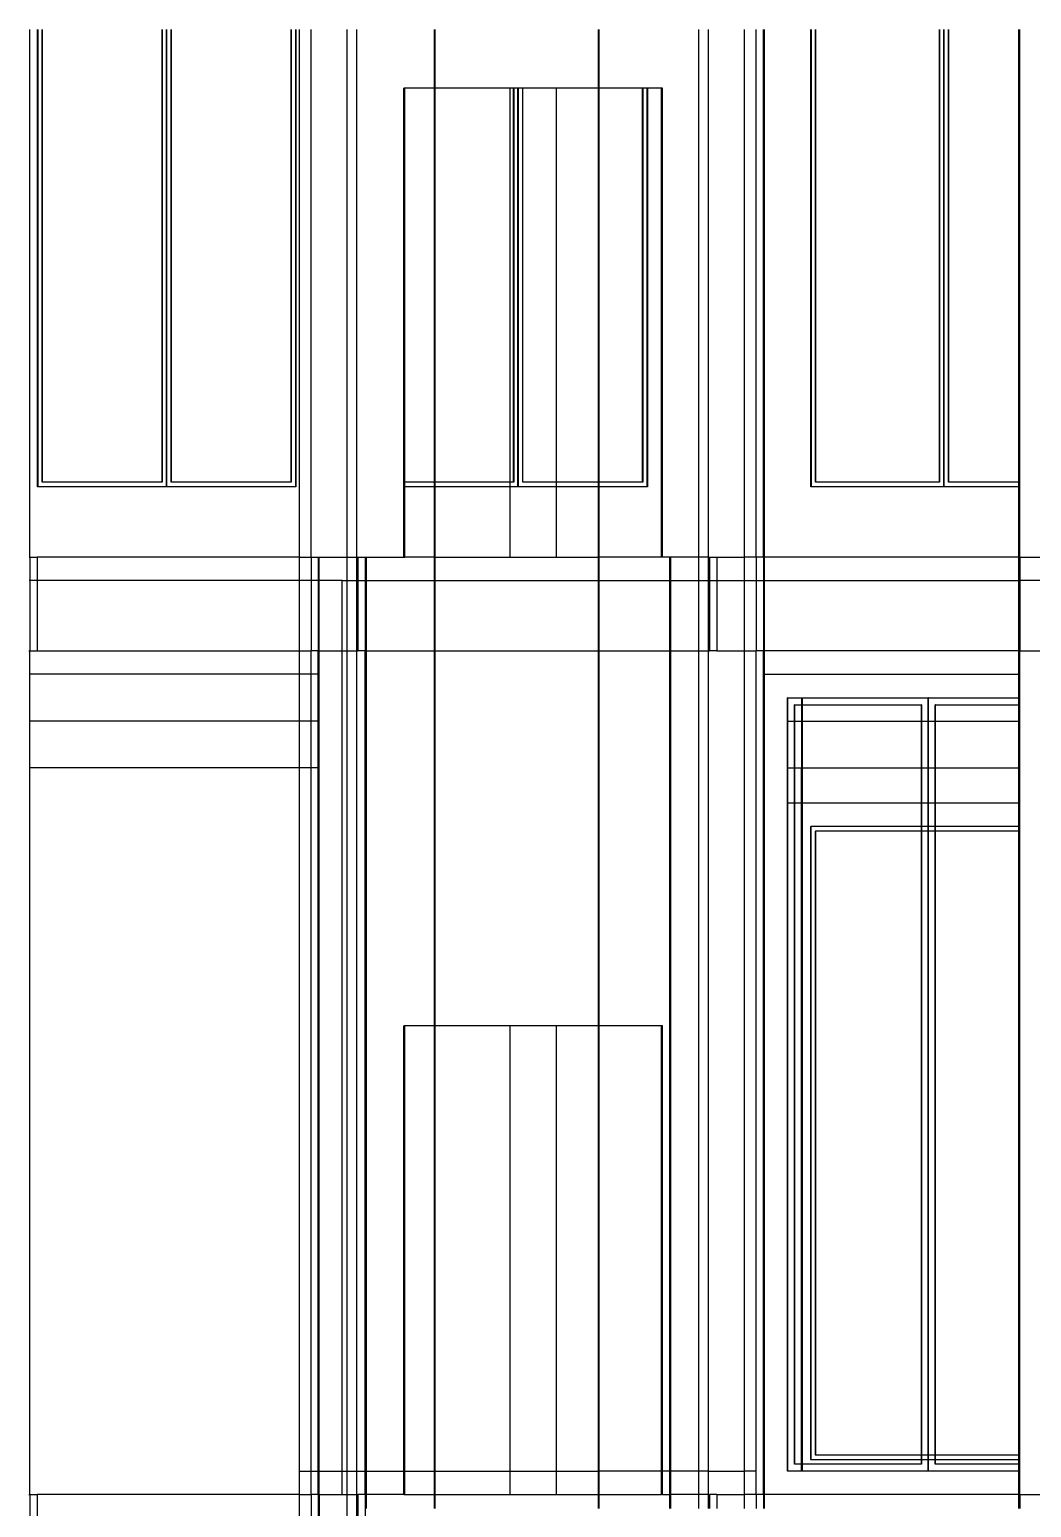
# Model space of a CAD drawing. Extents: x -20.4 to 13.4, y -9.4 to 9.8.
# Drawn here: x -9.78 to -5.5, y 3.52 to 9.83 of the extents above; entities that cross this region are included whole.
import ezdxf

# ---------------------------------------------------------------- set-up
doc = ezdxf.new("R2010")
doc.units = 0
doc.layers.get('0').update_dxf_attribs({"linetype": 'CONTINUOUS'})

msp = doc.modelspace()

# ---------------------------------------------------------------- linework, layer by layer
for p, q in [((-9.7758, 7.575), (-9.7758, 9.8256)), ((-9.7426, 7.875), (-9.7426, 9.8256)), ((-9.7406, 7.875), (-9.7406, 9.8256)), ((-9.7226, 7.895), (-9.7226, 9.8256)), ((-9.7218, 7.895), (-9.7218, 9.8256)), ((-9.7214, 7.895), (-9.7214, 9.8256)), ((-9.2128, 9.8256), (-9.2128, 7.895)), ((-9.2119, 9.8256), (-9.2119, 7.895)), ((-9.2115, 9.8256), (-9.2115, 9.4204)), ((-9.2107, 9.8256), (-9.2107, 9.4218)), ((-9.1928, 7.875), (-9.1928, 9.8256)), ((-9.1907, 7.875), (-9.1907, 9.8256)), ((-9.1728, 7.895), (-9.1728, 9.8256)), ((-9.1719, 7.895), (-9.1719, 9.8256)), ((-9.1715, 7.895), (-9.1715, 9.8256)), ((-8.6629, 9.8256), (-8.6629, 7.895)), ((-8.662, 9.8256), (-8.662, 7.895)), ((-8.6616, 9.8256), (-8.6616, 7.895)), ((-8.6608, 9.8256), (-8.6608, 7.895)), ((-8.6429, 9.8256), (-8.6429, 7.875)), ((-8.6408, 9.8256), (-8.6408, 7.875)), ((-8.6259, 7.575), (-8.6259, 9.8256)), ((-8.5761, 7.575), (-8.5761, 9.8256)), ((-8.4218, 7.575), (-8.4218, 9.8256)), ((-8.3803, 7.575), (-8.3803, 9.8256)), ((-8.049, 9.575), (-8.049, 9.8256)), ((-8.0469, 9.575), (-8.0469, 9.8256)), ((-7.3491, 9.575), (-7.3491, 9.8256)), ((-7.347, 9.575), (-7.347, 9.8256)), ((-6.9221, 7.575), (-6.9221, 9.8256)), ((-6.8806, 7.575), (-6.8806, 9.8256)), ((-6.7263, 7.575), (-6.7263, 9.8256)), ((-6.6765, 7.575), (-6.6765, 9.8256)), ((-6.6454, 7.575), (-6.6454, 9.8256)), ((-6.6412, 7.575), (-6.6412, 9.8256)), ((-6.4434, 7.875), (-6.4434, 9.8256)), ((-6.4413, 7.875), (-6.4413, 9.8256)), ((-6.4234, 7.895), (-6.4234, 9.8256)), ((-6.4225, 7.895), (-6.4225, 9.8256)), ((-6.4221, 7.895), (-6.4221, 9.8256)), ((-5.8968, 9.8256), (-5.8968, 7.895)), ((-5.896, 9.8256), (-5.896, 7.895)), ((-5.8956, 9.8256), (-5.8956, 7.895)), ((-5.8947, 9.8256), (-5.8947, 7.895)), ((-5.8768, 7.875), (-5.8768, 9.8256)), ((-5.8747, 7.875), (-5.8747, 9.8256)), ((-5.8568, 7.895), (-5.8568, 9.8256)), ((-5.856, 7.895), (-5.856, 9.8256)), ((-5.8556, 7.895), (-5.8556, 9.8256)), ((-5.5556, 7.895), (-5.5556, 9.8256)), ((-5.5536, 7.895), (-5.5536, 9.8256)), ((-5.5515, 7.895), (-5.5515, 9.8256)), ((-8.1803, 7.575), (-8.1803, 9.575)), ((-8.1793, 9.575), (-8.1803, 9.575)), ((-8.1793, 9.575), (-8.1793, 7.575)), ((-8.1783, 9.575), (-8.1793, 9.575)), ((-8.1783, 9.575), (-8.1783, 7.575)), ((-8.1762, 9.575), (-8.1783, 9.575)), ((-8.049, 9.575), (-8.1762, 9.575)), ((-8.1762, 7.895), (-8.1762, 9.575)), ((-8.0469, 9.575), (-8.049, 9.575)), ((-8.049, 7.895), (-8.049, 9.575)), ((-7.7284, 9.575), (-8.0469, 9.575)), ((-8.0469, 7.895), (-8.0469, 9.575)), ((-7.7273, 9.575), (-7.7284, 9.575)), ((-7.7284, 9.575), (-7.7284, 7.895)), ((-7.7273, 9.575), (-7.7273, 7.895)), ((-7.7131, 9.575), (-7.7273, 9.575)), ((-7.7131, 9.575), (-7.7131, 7.895)), ((-7.7122, 9.575), (-7.7131, 9.575)), ((-7.7122, 9.575), (-7.7122, 7.895)), ((-7.7118, 9.575), (-7.7122, 9.575)), ((-7.7118, 9.575), (-7.7118, 7.895)), ((-7.711, 9.575), (-7.7118, 9.575)), ((-7.711, 9.575), (-7.711, 7.895)), ((-7.6931, 9.575), (-7.711, 9.575)), ((-7.6931, 7.875), (-7.6931, 9.575)), ((-7.691, 9.575), (-7.6931, 9.575)), ((-7.691, 7.875), (-7.691, 9.575)), ((-7.6731, 9.575), (-7.691, 9.575)), ((-7.6731, 7.895), (-7.6731, 9.575)), ((-7.6723, 9.575), (-7.6731, 9.575)), ((-7.6723, 7.895), (-7.6723, 9.575)), ((-7.6718, 9.575), (-7.6723, 9.575)), ((-7.6718, 7.895), (-7.6718, 9.575)), ((-7.5294, 9.575), (-7.6718, 9.575)), ((-7.5284, 9.575), (-7.5294, 9.575)), ((-7.5294, 7.895), (-7.5294, 9.575)), ((-7.5284, 7.895), (-7.5284, 9.575)), ((-7.3491, 9.575), (-7.5284, 9.575)), ((-7.347, 9.575), (-7.3491, 9.575)), ((-7.3491, 7.895), (-7.3491, 9.575)), ((-7.347, 7.895), (-7.347, 9.575)), ((-7.1632, 9.575), (-7.347, 9.575)), ((-7.1632, 9.575), (-7.1632, 7.895)), ((-7.1624, 9.575), (-7.1632, 9.575)), ((-7.1624, 9.575), (-7.1624, 7.895)), ((-7.162, 9.575), (-7.1624, 9.575)), ((-7.162, 9.575), (-7.1611, 9.575)), ((-7.162, 9.575), (-7.162, 7.895)), ((-7.1611, 9.575), (-7.1611, 7.895)), ((-7.1432, 9.575), (-7.1611, 9.575)), ((-7.1432, 9.575), (-7.1432, 7.875)), ((-7.1411, 9.575), (-7.1432, 9.575)), ((-7.1411, 9.575), (-7.1411, 7.875)), ((-7.0806, 9.575), (-7.1411, 9.575)), ((-7.0806, 7.575), (-7.0806, 9.575)), ((-7.0785, 9.575), (-7.0806, 9.575)), ((-7.0785, 7.575), (-7.0785, 9.575)), ((-7.0775, 9.575), (-7.0785, 9.575)), ((-7.0775, 7.575), (-7.0775, 9.575)), ((-7.0764, 9.575), (-7.0775, 9.575)), ((-7.0764, 7.575), (-7.0764, 9.575)), ((-9.2115, 9.4204), (-9.2107, 9.4218)), ((-9.2115, 9.4197), (-9.2107, 9.4211)), ((-9.2115, 9.4204), (-9.2115, 9.4197)), ((-9.2115, 9.4197), (-9.2115, 9.3985)), ((-9.2107, 9.3999), (-9.2115, 9.3985)), ((-9.2107, 9.3992), (-9.2115, 9.3977)), ((-9.2115, 9.3985), (-9.2115, 9.3977)), ((-9.2107, 9.3977), (-9.2115, 9.3963)), ((-9.2115, 9.3977), (-9.2115, 9.3963)), ((-9.2115, 9.3956), (-9.2107, 9.397)), ((-9.2115, 9.3963), (-9.2115, 9.3956)), ((-9.2115, 9.3956), (-9.2115, 9.3744)), ((-9.2107, 9.4218), (-9.2107, 9.4211)), ((-9.2107, 9.4211), (-9.2107, 9.3999)), ((-9.2107, 9.3999), (-9.2107, 9.3992)), ((-9.2107, 9.3992), (-9.2107, 9.3977)), ((-9.2107, 9.3977), (-9.2107, 9.397)), ((-9.2107, 9.397), (-9.2107, 9.3758)), ((-9.2107, 9.3758), (-9.2115, 9.3744)), ((-9.2115, 9.3736), (-9.2107, 9.3751)), ((-9.2115, 9.3744), (-9.2115, 9.3736)), ((-9.2115, 9.3736), (-9.2115, 9.3397)), ((-9.2115, 9.3397), (-9.2107, 9.3411)), ((-9.2115, 9.3397), (-9.2115, 9.3185)), ((-9.2107, 9.3758), (-9.2107, 9.3751)), ((-9.2107, 9.3751), (-9.2107, 9.3411)), ((-9.2107, 9.3411), (-9.2107, 9.3199)), ((-9.2107, 9.3199), (-9.2115, 9.3185)), ((-9.2115, 9.3185), (-9.2115, 9.3156)), ((-9.2115, 9.3156), (-9.2107, 9.317)), ((-9.2115, 9.3156), (-9.2115, 9.2997)), ((-9.2115, 9.2997), (-9.2107, 9.3011)), ((-9.2115, 9.2997), (-9.2115, 9.2944)), ((-9.2107, 9.2958), (-9.2115, 9.2944)), ((-9.2115, 9.2944), (-9.2115, 9.2785)), ((-9.2107, 9.2799), (-9.2115, 9.2785)), ((-9.2115, 9.2785), (-9.2115, 9.2756)), ((-9.2115, 9.2756), (-9.2107, 9.277)), ((-9.2115, 9.2756), (-9.2115, 9.2544)), ((-9.2107, 9.3199), (-9.2107, 9.317)), ((-9.2107, 9.317), (-9.2107, 9.3011)), ((-9.2107, 9.3011), (-9.2107, 9.2958)), ((-9.2107, 9.2958), (-9.2107, 9.2799)), ((-9.2107, 9.2799), (-9.2107, 9.277)), ((-9.2107, 9.277), (-9.2107, 9.2558)), ((-9.2107, 9.2558), (-9.2115, 9.2544)), ((-9.2115, 9.2544), (-9.2115, 9.2204)), ((-9.2115, 9.2204), (-9.2107, 9.2218)), ((-9.2115, 9.2197), (-9.2107, 9.2211)), ((-9.2115, 9.2204), (-9.2115, 9.2197)), ((-9.2115, 9.2197), (-9.2115, 9.1985)), ((-9.2107, 9.2558), (-9.2107, 9.2218)), ((-9.2107, 9.2218), (-9.2107, 9.2211)), ((-9.2107, 9.2211), (-9.2107, 9.1999)), ((-9.2107, 9.1999), (-9.2115, 9.1985)), ((-9.2107, 9.1992), (-9.2115, 9.1977)), ((-9.2115, 9.1985), (-9.2115, 9.1977)), ((-9.2107, 9.1977), (-9.2115, 9.1963)), ((-9.2115, 9.1977), (-9.2115, 9.1963)), ((-9.2115, 9.1956), (-9.2107, 9.197)), ((-9.2115, 9.1963), (-9.2115, 9.1956)), ((-9.2115, 9.1956), (-9.2115, 9.1744)), ((-9.2107, 9.1758), (-9.2115, 9.1744)), ((-9.2115, 9.1736), (-9.2107, 9.1751)), ((-9.2115, 9.1744), (-9.2115, 9.1736)), ((-9.2115, 9.1736), (-9.2115, 7.895)), ((-9.2107, 9.1999), (-9.2107, 9.1992)), ((-9.2107, 9.1992), (-9.2107, 9.1977)), ((-9.2107, 9.1977), (-9.2107, 9.197)), ((-9.2107, 9.197), (-9.2107, 9.1758)), ((-9.2107, 9.1758), (-9.2107, 9.1751)), ((-9.2107, 9.1751), (-9.2107, 7.895)), ((-9.7218, 7.895), (-9.7226, 7.895)), ((-9.7214, 7.895), (-9.7218, 7.895)), ((-9.2128, 7.895), (-9.7214, 7.895)), ((-9.2119, 7.895), (-9.2128, 7.895)), ((-9.2115, 7.895), (-9.2119, 7.895)), ((-9.2107, 7.895), (-9.2115, 7.895)), ((-9.1719, 7.895), (-9.1728, 7.895)), ((-9.1715, 7.895), (-9.1719, 7.895)), ((-8.6629, 7.895), (-9.1715, 7.895)), ((-8.662, 7.895), (-8.6629, 7.895)), ((-8.6616, 7.895), (-8.662, 7.895)), ((-8.6608, 7.895), (-8.6616, 7.895)), ((-8.049, 7.895), (-8.1762, 7.895)), ((-8.1762, 7.875), (-8.1762, 7.895)), ((-8.049, 7.875), (-8.049, 7.895)), ((-8.0469, 7.895), (-8.049, 7.895)), ((-8.0469, 7.875), (-8.0469, 7.895)), ((-7.7284, 7.895), (-8.0469, 7.895)), ((-7.7284, 7.895), (-7.7284, 7.875)), ((-7.7273, 7.895), (-7.7284, 7.895)), ((-7.7273, 7.895), (-7.7273, 7.875)), ((-7.7131, 7.895), (-7.7273, 7.895)), ((-7.7122, 7.895), (-7.7131, 7.895)), ((-7.7118, 7.895), (-7.7122, 7.895)), ((-7.711, 7.895), (-7.7118, 7.895)), ((-7.6723, 7.895), (-7.6731, 7.895)), ((-7.6718, 7.895), (-7.6723, 7.895)), ((-7.5294, 7.895), (-7.6718, 7.895)), ((-7.5294, 7.875), (-7.5294, 7.895)), ((-7.5284, 7.895), (-7.5294, 7.895)), ((-7.5284, 7.875), (-7.5284, 7.895)), ((-7.3491, 7.895), (-7.5284, 7.895)), ((-7.3491, 7.875), (-7.3491, 7.895)), ((-7.347, 7.895), (-7.3491, 7.895)), ((-7.347, 7.875), (-7.347, 7.895)), ((-7.1632, 7.895), (-7.347, 7.895)), ((-7.1624, 7.895), (-7.1632, 7.895)), ((-7.162, 7.895), (-7.1624, 7.895)), ((-7.1611, 7.895), (-7.162, 7.895)), ((-6.4225, 7.895), (-6.4234, 7.895)), ((-6.4221, 7.895), (-6.4225, 7.895)), ((-5.8968, 7.895), (-6.4221, 7.895)), ((-5.896, 7.895), (-5.8968, 7.895)), ((-5.8956, 7.895), (-5.896, 7.895)), ((-5.8947, 7.895), (-5.8956, 7.895)), ((-5.856, 7.895), (-5.8568, 7.895)), ((-5.8556, 7.895), (-5.856, 7.895)), ((-5.5556, 7.895), (-5.8556, 7.895)), ((-5.5536, 7.895), (-5.5556, 7.895)), ((-5.5556, 7.875), (-5.5556, 7.895)), ((-5.5515, 7.895), (-5.5536, 7.895)), ((-5.5536, 7.875), (-5.5536, 7.895)), ((-5.5515, 7.875), (-5.5515, 7.895)), ((-9.7406, 7.875), (-9.7426, 7.875)), ((-9.1928, 7.875), (-9.7406, 7.875)), ((-9.1907, 7.875), (-9.1928, 7.875)), ((-8.6429, 7.875), (-9.1907, 7.875)), ((-8.6408, 7.875), (-8.6429, 7.875)), ((-8.1762, 7.575), (-8.1762, 7.875)), ((-8.049, 7.875), (-8.1762, 7.875)), ((-8.049, 7.575), (-8.049, 7.875)), ((-8.0469, 7.875), (-8.049, 7.875)), ((-8.0469, 7.575), (-8.0469, 7.875)), ((-7.7284, 7.875), (-8.0469, 7.875)), ((-7.7284, 7.875), (-7.7284, 7.575)), ((-7.7273, 7.875), (-7.7284, 7.875)), ((-7.7273, 7.875), (-7.7273, 7.575)), ((-7.6931, 7.875), (-7.7273, 7.875)), ((-7.691, 7.875), (-7.6931, 7.875)), ((-7.5294, 7.875), (-7.691, 7.875)), ((-7.5294, 7.575), (-7.5294, 7.875)), ((-7.5284, 7.875), (-7.5294, 7.875)), ((-7.5284, 7.575), (-7.5284, 7.875)), ((-7.3491, 7.875), (-7.5284, 7.875)), ((-7.3491, 7.575), (-7.3491, 7.875)), ((-7.347, 7.875), (-7.3491, 7.875)), ((-7.347, 7.575), (-7.347, 7.875)), ((-7.1432, 7.875), (-7.347, 7.875)), ((-7.1411, 7.875), (-7.1432, 7.875)), ((-6.4413, 7.875), (-6.4434, 7.875)), ((-5.8768, 7.875), (-6.4413, 7.875)), ((-5.8747, 7.875), (-5.8768, 7.875)), ((-5.5556, 7.875), (-5.8747, 7.875)), ((-5.5536, 7.875), (-5.5556, 7.875)), ((-5.5556, 7.575), (-5.5556, 7.875)), ((-5.5536, 7.575), (-5.5536, 7.875)), ((-5.5515, 7.875), (-5.5536, 7.875)), ((-5.5515, 7.575), (-5.5515, 7.875)), ((-9.7779, 7.575), (-9.7758, 7.575)), ((-9.7758, 7.575), (-9.7447, 7.575)), ((-9.7758, 7.575), (-9.7758, 7.475)), ((-9.7447, 7.575), (-9.7447, 7.475)), ((-8.6259, 7.575), (-9.7447, 7.575)), ((-8.6259, 7.575), (-8.5761, 7.575)), ((-8.6259, 7.475), (-8.6259, 7.575)), ((-8.5761, 7.575), (-8.5761, 7.475)), ((-8.5761, 7.575), (-8.545, 7.575)), ((-8.545, 7.575), (-8.545, 7.475)), ((-8.545, 7.575), (-8.5408, 7.575)), ((-8.5408, 7.475), (-8.5408, 7.575)), ((-8.5408, 7.575), (-8.4218, 7.575)), ((-8.4218, 7.575), (-8.3803, 7.575)), ((-8.4218, 7.475), (-8.4218, 7.575)), ((-8.3803, 7.575), (-8.3761, 7.575)), ((-8.3803, 7.475), (-8.3803, 7.575)), ((-8.3761, 7.575), (-8.3761, 7.475)), ((-8.3761, 7.575), (-8.345, 7.575)), ((-8.345, 7.575), (-8.3409, 7.575)), ((-8.345, 7.575), (-8.345, 7.475)), ((-8.3409, 7.575), (-8.1803, 7.575)), ((-8.3409, 7.575), (-8.3409, 7.475)), ((-8.1803, 7.575), (-8.1793, 7.575)), ((-8.1783, 7.575), (-8.1793, 7.575)), ((-8.1783, 7.575), (-8.1762, 7.575)), ((-8.049, 7.575), (-8.1762, 7.575)), ((-8.0469, 7.575), (-8.049, 7.575)), ((-8.049, 7.475), (-8.049, 7.575)), ((-8.0469, 7.575), (-7.7284, 7.575)), ((-8.0469, 7.475), (-8.0469, 7.575)), ((-7.7273, 7.575), (-7.7284, 7.575)), ((-7.7273, 7.575), (-7.5294, 7.575)), ((-7.5284, 7.575), (-7.5294, 7.575)), ((-7.5284, 7.575), (-7.3491, 7.575)), ((-7.3491, 7.575), (-7.347, 7.575)), ((-7.3491, 7.475), (-7.3491, 7.575)), ((-7.0806, 7.575), (-7.347, 7.575)), ((-7.347, 7.475), (-7.347, 7.575)), ((-7.0785, 7.575), (-7.0806, 7.575)), ((-7.0775, 7.575), (-7.0785, 7.575)), ((-7.0764, 7.575), (-7.0775, 7.575)), ((-7.0453, 7.575), (-7.0764, 7.575)), ((-7.0411, 7.575), (-7.0453, 7.575)), ((-7.0453, 7.475), (-7.0453, 7.575)), ((-6.9221, 7.575), (-7.0411, 7.575)), ((-7.0411, 7.475), (-7.0411, 7.575)), ((-6.8806, 7.575), (-6.9221, 7.575)), ((-6.9221, 7.475), (-6.9221, 7.575)), ((-6.8806, 7.475), (-6.8806, 7.575)), ((-6.8806, 7.575), (-6.8765, 7.575)), ((-6.8765, 7.575), (-6.8765, 7.475)), ((-6.8765, 7.575), (-6.8453, 7.575)), ((-6.8453, 7.575), (-6.8453, 7.475)), ((-6.8453, 7.575), (-6.7263, 7.575)), ((-6.6765, 7.575), (-6.7263, 7.575)), ((-6.7263, 7.475), (-6.7263, 7.575)), ((-6.6454, 7.575), (-6.6765, 7.575)), ((-6.6765, 7.575), (-6.6765, 7.475)), ((-6.6454, 7.575), (-6.6454, 7.475)), ((-6.6412, 7.575), (-6.6454, 7.575)), ((-5.5556, 7.575), (-6.6412, 7.575)), ((-6.6412, 7.475), (-6.6412, 7.575)), ((-5.5536, 7.575), (-5.5556, 7.575)), ((-5.5556, 7.475), (-5.5556, 7.575)), ((-5.5515, 7.575), (-5.5536, 7.575)), ((-5.5536, 7.475), (-5.5536, 7.575)), ((-5.5515, 7.575), (-5.5515, 7.475)), ((-5.5515, 7.575), (-5.4536, 7.575)), ((-9.7758, 7.475), (-9.7779, 7.475)), ((-9.7758, 7.475), (-9.7758, 7.175)), ((-9.7447, 7.475), (-9.7758, 7.475)), ((-9.7447, 7.475), (-9.7447, 7.175)), ((-8.6259, 7.475), (-9.7447, 7.475)), ((-8.5761, 7.475), (-8.6259, 7.475)), ((-8.6259, 7.175), (-8.6259, 7.475)), ((-8.5761, 7.475), (-8.5761, 7.175)), ((-8.545, 7.475), (-8.5761, 7.475)), ((-8.545, 7.475), (-8.545, 7.175)), ((-8.5408, 7.475), (-8.545, 7.475)), ((-8.5408, 7.175), (-8.5408, 7.475)), ((-8.4429, 7.475), (-8.5408, 7.475)), ((-8.4429, 7.175), (-8.4429, 7.475)), ((-8.4429, 7.475), (-8.4218, 7.475)), ((-8.4218, 7.175), (-8.4218, 7.475)), ((-8.4218, 7.475), (-8.3803, 7.475)), ((-8.3803, 7.175), (-8.3803, 7.475)), ((-8.3803, 7.475), (-8.3761, 7.475)), ((-8.3761, 7.475), (-8.3761, 7.175)), ((-8.3761, 7.475), (-8.345, 7.475)), ((-8.345, 7.475), (-8.345, 7.175)), ((-8.345, 7.475), (-8.3409, 7.475)), ((-8.3409, 7.475), (-8.3409, 7.175)), ((-8.3409, 7.475), (-8.049, 7.475)), ((-8.049, 7.175), (-8.049, 7.475)), ((-8.049, 7.475), (-8.0469, 7.475)), ((-8.0469, 7.175), (-8.0469, 7.475)), ((-8.0469, 7.475), (-7.3491, 7.475)), ((-7.3491, 7.175), (-7.3491, 7.475)), ((-7.3491, 7.475), (-7.347, 7.475)), ((-7.347, 7.175), (-7.347, 7.475)), ((-7.347, 7.475), (-7.0453, 7.475)), ((-7.0453, 7.475), (-7.0411, 7.475)), ((-7.0453, 7.175), (-7.0453, 7.475)), ((-7.0411, 7.175), (-7.0411, 7.475)), ((-7.0411, 7.475), (-6.9221, 7.475)), ((-6.9221, 7.175), (-6.9221, 7.475)), ((-6.9221, 7.475), (-6.8806, 7.475)), ((-6.8806, 7.175), (-6.8806, 7.475)), ((-6.8806, 7.475), (-6.8765, 7.475)), ((-6.8765, 7.475), (-6.8765, 7.175)), ((-6.8765, 7.475), (-6.8453, 7.475)), ((-6.8453, 7.475), (-6.8453, 7.175)), ((-6.8453, 7.475), (-6.7263, 7.475)), ((-6.7263, 7.175), (-6.7263, 7.475)), ((-6.7263, 7.475), (-6.6765, 7.475)), ((-6.6765, 7.475), (-6.6765, 7.175)), ((-6.6765, 7.475), (-6.6454, 7.475)), ((-6.6454, 7.475), (-6.6454, 7.175)), ((-6.6454, 7.475), (-6.6412, 7.475)), ((-6.6412, 7.175), (-6.6412, 7.475)), ((-6.6412, 7.475), (-5.5556, 7.475)), ((-5.5556, 7.475), (-5.5536, 7.475)), ((-5.5556, 7.175), (-5.5556, 7.475)), ((-5.5515, 7.475), (-5.5536, 7.475)), ((-5.5536, 7.175), (-5.5536, 7.475)), ((-5.5515, 7.475), (-5.5515, 7.175)), ((-5.4536, 7.475), (-5.5515, 7.475)), ((-9.78, 7.175), (-9.7758, 7.175)), ((-9.7758, 7.175), (-9.7447, 7.175)), ((-9.7758, 7.075), (-9.7758, 7.175)), ((-9.7447, 7.175), (-8.6259, 7.175)), ((-8.6259, 7.175), (-8.5761, 7.175)), ((-8.6259, 7.075), (-8.6259, 7.175)), ((-8.545, 7.175), (-8.5761, 7.175)), ((-8.5761, 7.075), (-8.5761, 7.175)), ((-8.545, 7.175), (-8.5408, 7.175)), ((-8.545, 7.075), (-8.545, 7.175)), ((-8.5408, 7.175), (-8.4429, 7.175)), ((-8.5408, 7.075), (-8.5408, 7.175)), ((-8.4429, 3.675), (-8.4429, 7.175)), ((-8.4429, 7.175), (-8.4218, 7.175)), ((-8.4218, 3.675), (-8.4218, 7.175)), ((-8.4218, 7.175), (-8.3803, 7.175)), ((-8.3803, 3.675), (-8.3803, 7.175)), ((-8.3803, 7.175), (-8.3761, 7.175)), ((-8.345, 7.175), (-8.3761, 7.175)), ((-8.345, 7.175), (-8.3409, 7.175)), ((-8.345, 3.675), (-8.345, 7.175)), ((-8.3409, 7.175), (-8.049, 7.175)), ((-8.3409, 7.175), (-8.3409, 3.675)), ((-8.049, 7.175), (-8.0469, 7.175)), ((-8.049, 5.575), (-8.049, 7.175)), ((-8.0469, 5.575), (-8.0469, 7.175)), ((-8.0469, 7.175), (-7.3491, 7.175)), ((-7.3491, 5.575), (-7.3491, 7.175)), ((-7.3491, 7.175), (-7.347, 7.175)), ((-7.347, 5.575), (-7.347, 7.175)), ((-7.347, 7.175), (-7.0453, 7.175)), ((-7.0453, 7.175), (-7.0411, 7.175)), ((-7.0453, 3.675), (-7.0453, 7.175)), ((-7.0411, 7.175), (-6.9221, 7.175)), ((-7.0411, 3.675), (-7.0411, 7.175)), ((-6.9221, 3.675), (-6.9221, 7.175)), ((-6.9221, 7.175), (-6.8806, 7.175)), ((-6.8806, 3.675), (-6.8806, 7.175)), ((-6.8806, 7.175), (-6.8765, 7.175)), ((-6.8453, 7.175), (-6.8765, 7.175)), ((-6.8453, 7.175), (-6.7263, 7.175)), ((-6.7263, 3.675), (-6.7263, 7.175)), ((-6.7263, 7.175), (-6.6765, 7.175)), ((-6.6454, 7.175), (-6.6765, 7.175)), ((-6.6765, 3.675), (-6.6765, 7.175)), ((-6.6412, 7.175), (-6.6454, 7.175)), ((-6.6454, 3.575), (-6.6454, 7.175)), ((-5.5556, 7.175), (-6.6412, 7.175)), ((-6.6412, 7.075), (-6.6412, 7.175)), ((-5.5536, 7.175), (-5.5556, 7.175)), ((-5.5556, 7.075), (-5.5556, 7.175)), ((-5.5515, 7.175), (-5.5536, 7.175)), ((-5.5536, 7.075), (-5.5536, 7.175)), ((-5.5515, 7.175), (-5.4536, 7.175)), ((-5.5515, 7.075), (-5.5515, 7.175)), ((-8.6259, 7.075), (-9.7758, 7.075)), ((-9.7758, 6.875), (-9.7758, 7.075)), ((-8.5761, 7.075), (-8.6259, 7.075)), ((-8.6259, 6.875), (-8.6259, 7.075)), ((-8.545, 7.075), (-8.5761, 7.075)), ((-8.5761, 6.875), (-8.5761, 7.075)), ((-8.5408, 7.075), (-8.545, 7.075)), ((-8.545, 6.875), (-8.545, 7.075)), ((-8.5408, 6.875), (-8.5408, 7.075)), ((-6.6433, 3.575), (-6.6433, 7.075)), ((-6.6433, 7.075), (-6.6412, 7.075)), ((-6.6412, 3.575), (-6.6412, 7.075)), ((-6.6412, 7.075), (-5.5556, 7.075)), ((-5.5556, 7.075), (-5.5536, 7.075)), ((-5.5556, 6.975), (-5.5556, 7.075)), ((-5.5536, 7.075), (-5.5515, 7.075)), ((-5.5536, 6.975), (-5.5536, 7.075)), ((-5.5515, 6.975), (-5.5515, 7.075)), ((-6.5413, 6.975), (-6.5433, 6.975)), ((-6.5433, 3.675), (-6.5433, 6.975)), ((-6.5413, 6.975), (-6.4835, 6.975)), ((-6.5413, 6.875), (-6.5413, 6.975)), ((-6.5125, 6.945), (-6.5133, 6.945)), ((-6.5133, 6.875), (-6.5133, 6.945)), ((-6.5121, 6.945), (-6.5125, 6.945)), ((-6.5125, 6.875), (-6.5125, 6.945)), ((-6.5113, 6.945), (-6.5121, 6.945)), ((-6.5121, 6.875), (-6.5121, 6.945)), ((-6.5113, 6.945), (-6.4835, 6.945)), ((-6.5113, 6.875), (-6.5113, 6.945)), ((-6.4835, 6.975), (-6.4835, 6.945)), ((-6.4835, 6.975), (-6.4794, 6.975)), ((-6.4835, 6.945), (-6.4835, 6.875)), ((-6.4835, 6.945), (-6.4794, 6.945)), ((-6.4794, 6.975), (-5.9435, 6.975)), ((-6.4794, 6.945), (-6.4794, 6.975)), ((-6.4794, 6.945), (-5.9735, 6.945)), ((-6.4794, 6.875), (-6.4794, 6.945)), ((-5.9726, 6.945), (-5.9735, 6.945)), ((-5.9735, 6.945), (-5.9735, 6.875)), ((-5.9722, 6.945), (-5.9726, 6.945)), ((-5.9726, 6.945), (-5.9726, 6.875)), ((-5.9714, 6.945), (-5.9722, 6.945)), ((-5.9722, 6.945), (-5.9722, 6.875)), ((-5.9714, 6.945), (-5.9714, 6.875)), ((-5.9414, 6.975), (-5.9435, 6.975)), ((-5.9435, 6.875), (-5.9435, 6.975)), ((-5.9414, 6.975), (-5.5556, 6.975)), ((-5.9414, 6.875), (-5.9414, 6.975)), ((-5.9126, 6.945), (-5.9135, 6.945)), ((-5.9135, 6.875), (-5.9135, 6.945)), ((-5.9122, 6.945), (-5.9126, 6.945)), ((-5.9126, 6.875), (-5.9126, 6.945)), ((-5.9114, 6.945), (-5.9122, 6.945)), ((-5.9122, 6.875), (-5.9122, 6.945)), ((-5.9114, 6.945), (-5.5556, 6.945)), ((-5.9114, 6.875), (-5.9114, 6.945)), ((-5.5556, 6.975), (-5.5536, 6.975)), ((-5.5556, 6.945), (-5.5556, 6.975)), ((-5.5556, 6.945), (-5.5536, 6.945)), ((-5.5556, 6.875), (-5.5556, 6.945)), ((-5.5536, 6.975), (-5.5515, 6.975)), ((-5.5536, 6.945), (-5.5536, 6.975)), ((-5.5536, 6.945), (-5.5515, 6.945)), ((-5.5536, 6.875), (-5.5536, 6.945)), ((-5.5515, 6.945), (-5.5515, 6.975)), ((-5.5515, 6.875), (-5.5515, 6.945)), ((-8.6259, 6.875), (-9.7758, 6.875)), ((-9.7758, 6.675), (-9.7758, 6.875)), ((-8.5761, 6.875), (-8.6259, 6.875)), ((-8.6259, 6.675), (-8.6259, 6.875)), ((-8.545, 6.875), (-8.5761, 6.875)), ((-8.5761, 6.675), (-8.5761, 6.875)), ((-8.5408, 6.875), (-8.545, 6.875)), ((-8.545, 6.675), (-8.545, 6.875)), ((-8.5408, 6.675), (-8.5408, 6.875)), ((-6.5413, 6.875), (-6.5133, 6.875)), ((-6.5413, 6.675), (-6.5413, 6.875)), ((-6.5133, 6.875), (-6.5125, 6.875)), ((-6.5133, 6.675), (-6.5133, 6.875)), ((-6.5125, 6.875), (-6.5121, 6.875)), ((-6.5125, 6.675), (-6.5125, 6.875)), ((-6.5121, 6.875), (-6.5113, 6.875)), ((-6.5121, 6.675), (-6.5121, 6.875)), ((-6.5113, 6.875), (-6.4835, 6.875)), ((-6.5113, 6.675), (-6.5113, 6.875)), ((-6.4835, 6.875), (-6.4835, 6.675)), ((-6.4835, 6.875), (-6.4794, 6.875)), ((-6.4794, 6.675), (-6.4794, 6.875)), ((-6.4794, 6.875), (-5.9735, 6.875)), ((-5.9735, 6.875), (-5.9726, 6.875)), ((-5.9735, 6.875), (-5.9735, 6.675)), ((-5.9726, 6.875), (-5.9722, 6.875)), ((-5.9726, 6.875), (-5.9726, 6.675)), ((-5.9722, 6.875), (-5.9722, 6.675)), ((-5.9722, 6.875), (-5.9714, 6.875)), ((-5.9714, 6.875), (-5.9714, 6.675)), ((-5.9714, 6.875), (-5.9435, 6.875)), ((-5.9435, 6.675), (-5.9435, 6.875)), ((-5.9435, 6.875), (-5.9414, 6.875)), ((-5.9414, 6.675), (-5.9414, 6.875)), ((-5.9414, 6.875), (-5.9135, 6.875)), ((-5.9135, 6.675), (-5.9135, 6.875)), ((-5.9135, 6.875), (-5.9126, 6.875)), ((-5.9126, 6.675), (-5.9126, 6.875)), ((-5.9126, 6.875), (-5.9122, 6.875)), ((-5.9122, 6.675), (-5.9122, 6.875)), ((-5.9122, 6.875), (-5.9114, 6.875)), ((-5.9114, 6.675), (-5.9114, 6.875)), ((-5.9114, 6.875), (-5.5556, 6.875)), ((-5.5556, 6.875), (-5.5536, 6.875)), ((-5.5556, 6.675), (-5.5556, 6.875)), ((-5.5536, 6.675), (-5.5536, 6.875)), ((-5.5536, 6.875), (-5.5515, 6.875)), ((-5.5515, 6.675), (-5.5515, 6.875)), ((-8.6259, 6.675), (-9.7758, 6.675)), ((-9.7758, 3.575), (-9.7758, 6.675)), ((-8.5761, 6.675), (-8.6259, 6.675)), ((-8.6259, 3.675), (-8.6259, 6.675)), ((-8.545, 6.675), (-8.5761, 6.675)), ((-8.5761, 3.675), (-8.5761, 6.675)), ((-8.5408, 6.675), (-8.545, 6.675)), ((-8.545, 3.675), (-8.545, 6.675)), ((-8.5408, 3.675), (-8.5408, 6.675)), ((-6.5413, 6.525), (-6.5413, 6.675)), ((-6.5413, 6.675), (-6.5133, 6.675)), ((-6.5133, 6.525), (-6.5133, 6.675)), ((-6.5133, 6.675), (-6.5125, 6.675)), ((-6.5125, 6.525), (-6.5125, 6.675)), ((-6.5125, 6.675), (-6.5121, 6.675)), ((-6.5121, 6.675), (-6.5113, 6.675)), ((-6.5121, 6.525), (-6.5121, 6.675)), ((-6.5113, 6.675), (-6.4835, 6.675)), ((-6.5113, 6.525), (-6.5113, 6.675)), ((-6.4835, 6.675), (-6.4794, 6.675)), ((-6.4835, 6.525), (-6.4835, 6.675)), ((-6.4794, 6.525), (-6.4794, 6.675)), ((-6.4794, 6.675), (-5.9735, 6.675)), ((-5.9735, 6.675), (-5.9726, 6.675)), ((-5.9735, 6.675), (-5.9735, 6.525)), ((-5.9726, 6.675), (-5.9722, 6.675)), ((-5.9726, 6.675), (-5.9726, 6.525)), ((-5.9722, 6.675), (-5.9714, 6.675)), ((-5.9722, 6.675), (-5.9722, 6.525)), ((-5.9714, 6.675), (-5.9435, 6.675)), ((-5.9714, 6.675), (-5.9714, 6.525)), ((-5.9435, 6.675), (-5.9414, 6.675)), ((-5.9435, 6.525), (-5.9435, 6.675)), ((-5.9414, 6.675), (-5.9135, 6.675)), ((-5.9414, 6.525), (-5.9414, 6.675)), ((-5.9135, 6.675), (-5.9126, 6.675)), ((-5.9135, 6.525), (-5.9135, 6.675)), ((-5.9126, 6.675), (-5.9122, 6.675)), ((-5.9126, 6.525), (-5.9126, 6.675)), ((-5.9122, 6.675), (-5.9114, 6.675)), ((-5.9122, 6.525), (-5.9122, 6.675)), ((-5.9114, 6.675), (-5.5556, 6.675)), ((-5.9114, 6.525), (-5.9114, 6.675)), ((-5.5556, 6.675), (-5.5536, 6.675)), ((-5.5556, 6.525), (-5.5556, 6.675)), ((-5.5536, 6.675), (-5.5515, 6.675)), ((-5.5536, 6.525), (-5.5536, 6.675)), ((-5.5515, 6.525), (-5.5515, 6.675)), ((-6.5413, 3.675), (-6.5413, 6.525)), ((-6.5133, 6.525), (-6.5413, 6.525)), ((-6.5133, 3.705), (-6.5133, 6.525)), ((-6.5125, 6.525), (-6.5133, 6.525)), ((-6.5125, 3.705), (-6.5125, 6.525)), ((-6.5121, 6.525), (-6.5125, 6.525)), ((-6.5121, 3.705), (-6.5121, 6.525)), ((-6.5113, 6.525), (-6.5121, 6.525)), ((-6.5113, 3.705), (-6.5113, 6.525)), ((-6.4835, 6.525), (-6.5113, 6.525)), ((-6.4835, 3.705), (-6.4835, 6.525)), ((-6.4794, 6.525), (-6.4835, 6.525)), ((-6.4794, 3.705), (-6.4794, 6.525)), ((-5.9735, 6.525), (-6.4794, 6.525)), ((-5.9726, 6.525), (-5.9735, 6.525)), ((-5.9735, 6.525), (-5.9735, 6.425)), ((-5.9726, 6.525), (-5.9726, 6.425)), ((-5.9722, 6.525), (-5.9726, 6.525)), ((-5.9722, 6.525), (-5.9722, 6.425)), ((-5.9714, 6.525), (-5.9722, 6.525)), ((-5.9714, 6.525), (-5.9714, 6.425)), ((-5.9435, 6.525), (-5.9714, 6.525)), ((-5.9435, 6.425), (-5.9435, 6.525)), ((-5.9414, 6.525), (-5.9435, 6.525)), ((-5.9414, 6.425), (-5.9414, 6.525)), ((-5.9135, 6.525), (-5.9414, 6.525)), ((-5.9135, 6.425), (-5.9135, 6.525)), ((-5.9126, 6.525), (-5.9135, 6.525)), ((-5.9126, 6.425), (-5.9126, 6.525)), ((-5.9122, 6.525), (-5.9126, 6.525)), ((-5.9122, 6.425), (-5.9122, 6.525)), ((-5.9114, 6.525), (-5.9122, 6.525)), ((-5.5556, 6.525), (-5.9114, 6.525)), ((-5.9114, 6.425), (-5.9114, 6.525)), ((-5.5536, 6.525), (-5.5556, 6.525)), ((-5.5556, 6.425), (-5.5556, 6.525)), ((-5.5515, 6.525), (-5.5536, 6.525)), ((-5.5536, 6.425), (-5.5536, 6.525)), ((-5.5515, 6.425), (-5.5515, 6.525)), ((-6.4458, 6.425), (-6.4458, 3.725)), ((-6.4458, 6.425), (-6.4437, 6.425)), ((-6.4437, 6.425), (-6.4437, 3.725)), ((-5.9735, 6.425), (-6.4437, 6.425)), ((-6.4258, 6.405), (-6.4258, 3.745)), ((-6.4258, 6.405), (-6.425, 6.405)), ((-6.425, 6.405), (-6.425, 3.745)), ((-6.425, 6.405), (-6.4246, 6.405)), ((-6.4246, 6.405), (-6.4246, 3.745)), ((-6.4246, 6.405), (-6.4237, 6.405)), ((-6.4237, 6.405), (-6.4237, 3.745)), ((-5.9735, 6.405), (-6.4237, 6.405)), ((-5.9726, 6.425), (-5.9735, 6.425)), ((-5.9735, 6.425), (-5.9735, 6.405)), ((-5.9735, 6.405), (-5.9735, 3.745)), ((-5.9726, 6.405), (-5.9735, 6.405)), ((-5.9722, 6.425), (-5.9726, 6.425)), ((-5.9726, 6.425), (-5.9726, 6.405)), ((-5.9726, 6.405), (-5.9726, 3.745)), ((-5.9722, 6.405), (-5.9726, 6.405)), ((-5.9714, 6.425), (-5.9722, 6.425)), ((-5.9722, 6.425), (-5.9722, 6.405)), ((-5.9722, 6.405), (-5.9722, 3.745)), ((-5.9714, 6.405), (-5.9722, 6.405)), ((-5.9714, 6.425), (-5.9714, 6.405)), ((-5.9435, 6.425), (-5.9714, 6.425)), ((-5.9714, 6.405), (-5.9714, 3.745)), ((-5.9435, 6.405), (-5.9714, 6.405)), ((-5.9435, 6.405), (-5.9435, 6.425)), ((-5.9414, 6.425), (-5.9435, 6.425)), ((-5.9435, 3.745), (-5.9435, 6.405)), ((-5.9414, 6.405), (-5.9435, 6.405)), ((-5.9414, 6.405), (-5.9414, 6.425)), ((-5.9135, 6.425), (-5.9414, 6.425)), ((-5.9414, 3.745), (-5.9414, 6.405)), ((-5.9135, 6.405), (-5.9414, 6.405)), ((-5.9135, 6.405), (-5.9135, 6.425)), ((-5.9126, 6.425), (-5.9135, 6.425)), ((-5.9135, 3.745), (-5.9135, 6.405)), ((-5.9126, 6.405), (-5.9135, 6.405)), ((-5.9126, 6.405), (-5.9126, 6.425)), ((-5.9122, 6.425), (-5.9126, 6.425)), ((-5.9126, 3.745), (-5.9126, 6.405)), ((-5.9122, 6.405), (-5.9126, 6.405)), ((-5.9122, 6.405), (-5.9122, 6.425)), ((-5.9114, 6.425), (-5.9122, 6.425)), ((-5.9122, 3.745), (-5.9122, 6.405)), ((-5.9114, 6.405), (-5.9122, 6.405)), ((-5.5556, 6.425), (-5.9114, 6.425)), ((-5.9114, 6.405), (-5.9114, 6.425)), ((-5.9114, 3.745), (-5.9114, 6.405)), ((-5.5556, 6.405), (-5.9114, 6.405)), ((-5.5536, 6.425), (-5.5556, 6.425)), ((-5.5556, 6.405), (-5.5556, 6.425)), ((-5.5536, 6.405), (-5.5556, 6.405)), ((-5.5556, 3.745), (-5.5556, 6.405)), ((-5.5515, 6.425), (-5.5536, 6.425)), ((-5.5536, 6.405), (-5.5536, 6.425)), ((-5.5515, 6.405), (-5.5536, 6.405)), ((-5.5536, 3.745), (-5.5536, 6.405)), ((-5.5515, 6.405), (-5.5515, 6.425)), ((-5.5515, 3.745), (-5.5515, 6.405)), ((-8.1803, 3.675), (-8.1803, 5.575)), ((-8.1803, 5.575), (-8.1793, 5.575)), ((-8.1783, 5.575), (-8.1793, 5.575)), ((-8.1793, 5.575), (-8.1793, 3.675)), ((-8.1783, 5.575), (-8.1783, 3.675)), ((-8.1762, 5.575), (-8.1783, 5.575)), ((-8.1762, 3.675), (-8.1762, 5.575)), ((-8.049, 5.575), (-8.1762, 5.575)), ((-8.0469, 5.575), (-8.049, 5.575)), ((-8.049, 3.675), (-8.049, 5.575)), ((-8.0469, 3.675), (-8.0469, 5.575)), ((-7.7284, 5.575), (-8.0469, 5.575)), ((-7.7273, 5.575), (-7.7284, 5.575)), ((-7.7284, 5.575), (-7.7284, 3.675)), ((-7.7273, 5.575), (-7.7273, 3.675)), ((-7.5294, 5.575), (-7.7273, 5.575)), ((-7.5284, 5.575), (-7.5294, 5.575)), ((-7.5294, 3.675), (-7.5294, 5.575)), ((-7.3491, 5.575), (-7.5284, 5.575)), ((-7.5284, 3.675), (-7.5284, 5.575)), ((-7.347, 5.575), (-7.3491, 5.575)), ((-7.3491, 3.675), (-7.3491, 5.575)), ((-7.347, 3.675), (-7.347, 5.575)), ((-7.0806, 5.575), (-7.347, 5.575)), ((-7.0806, 3.675), (-7.0806, 5.575)), ((-7.0785, 5.575), (-7.0806, 5.575)), ((-7.0775, 5.575), (-7.0785, 5.575)), ((-7.0785, 3.675), (-7.0785, 5.575)), ((-7.0775, 3.675), (-7.0775, 5.575)), ((-7.0764, 5.575), (-7.0775, 5.575)), ((-7.0764, 3.675), (-7.0764, 5.575)), ((-6.4458, 3.725), (-6.4437, 3.725)), ((-6.4437, 3.725), (-5.9735, 3.725)), ((-6.4258, 3.745), (-6.425, 3.745)), ((-6.425, 3.745), (-6.4246, 3.745)), ((-6.4246, 3.745), (-6.4237, 3.745)), ((-6.4237, 3.745), (-5.9735, 3.745)), ((-5.9735, 3.745), (-5.9735, 3.725)), ((-5.9735, 3.745), (-5.9726, 3.745)), ((-5.9735, 3.725), (-5.9735, 3.705)), ((-5.9735, 3.725), (-5.9726, 3.725)), ((-5.9726, 3.745), (-5.9726, 3.725)), ((-5.9726, 3.745), (-5.9722, 3.745)), ((-5.9726, 3.725), (-5.9726, 3.705)), ((-5.9726, 3.725), (-5.9722, 3.725)), ((-5.9722, 3.745), (-5.9722, 3.725)), ((-5.9722, 3.745), (-5.9714, 3.745)), ((-5.9722, 3.725), (-5.9722, 3.705)), ((-5.9722, 3.725), (-5.9714, 3.725)), ((-5.9714, 3.745), (-5.9714, 3.725)), ((-5.9714, 3.745), (-5.9435, 3.745)), ((-5.9714, 3.725), (-5.9714, 3.705)), ((-5.9714, 3.725), (-5.9435, 3.725)), ((-5.9435, 3.725), (-5.9435, 3.745)), ((-5.9435, 3.745), (-5.9414, 3.745)), ((-5.9435, 3.675), (-5.9435, 3.725)), ((-5.9435, 3.725), (-5.9414, 3.725)), ((-5.9414, 3.725), (-5.9414, 3.745)), ((-5.9414, 3.745), (-5.9135, 3.745)), ((-5.9414, 3.675), (-5.9414, 3.725)), ((-5.9414, 3.725), (-5.9135, 3.725)), ((-5.9135, 3.725), (-5.9135, 3.745)), ((-5.9135, 3.745), (-5.9126, 3.745)), ((-5.9135, 3.705), (-5.9135, 3.725)), ((-5.9135, 3.725), (-5.9126, 3.725)), ((-5.9126, 3.725), (-5.9126, 3.745)), ((-5.9126, 3.745), (-5.9122, 3.745)), ((-5.9126, 3.705), (-5.9126, 3.725)), ((-5.9126, 3.725), (-5.9122, 3.725)), ((-5.9122, 3.725), (-5.9122, 3.745)), ((-5.9122, 3.745), (-5.9114, 3.745)), ((-5.9122, 3.705), (-5.9122, 3.725)), ((-5.9122, 3.725), (-5.9114, 3.725)), ((-5.9114, 3.725), (-5.9114, 3.745)), ((-5.9114, 3.745), (-5.5556, 3.745)), ((-5.9114, 3.705), (-5.9114, 3.725)), ((-5.9114, 3.725), (-5.5556, 3.725)), ((-5.5556, 3.745), (-5.5536, 3.745)), ((-5.5556, 3.725), (-5.5556, 3.745)), ((-5.5556, 3.725), (-5.5536, 3.725)), ((-5.5556, 3.705), (-5.5556, 3.725)), ((-5.5536, 3.745), (-5.5515, 3.745)), ((-5.5536, 3.725), (-5.5536, 3.745)), ((-5.5536, 3.725), (-5.5515, 3.725)), ((-5.5536, 3.705), (-5.5536, 3.725)), ((-5.5515, 3.725), (-5.5515, 3.745)), ((-5.5515, 3.705), (-5.5515, 3.725)), ((-8.6259, 3.675), (-8.5761, 3.675)), ((-8.6259, 3.575), (-8.6259, 3.675)), ((-8.5761, 3.675), (-8.545, 3.675)), ((-8.5761, 3.575), (-8.5761, 3.675)), ((-8.545, 3.675), (-8.5408, 3.675)), ((-8.545, 3.575), (-8.545, 3.675)), ((-8.5408, 3.675), (-8.4429, 3.675)), ((-8.5408, 3.575), (-8.5408, 3.675)), ((-8.4429, 3.575), (-8.4429, 3.675)), ((-8.4429, 3.675), (-8.4218, 3.675)), ((-8.4218, 3.675), (-8.3803, 3.675)), ((-8.4218, 3.575), (-8.4218, 3.675)), ((-8.3803, 3.675), (-8.345, 3.675)), ((-8.3803, 3.575), (-8.3803, 3.675)), ((-8.345, 3.675), (-8.3409, 3.675)), ((-8.345, 3.575), (-8.345, 3.675)), ((-8.3409, 3.675), (-8.3409, 3.575)), ((-8.3409, 3.675), (-8.1803, 3.675)), ((-8.1803, 3.575), (-8.1803, 3.675)), ((-8.1803, 3.675), (-8.1793, 3.675)), ((-8.1793, 3.675), (-8.1793, 3.575)), ((-8.1793, 3.675), (-8.1783, 3.675)), ((-8.1783, 3.675), (-8.1783, 3.575)), ((-8.1783, 3.675), (-8.1762, 3.675)), ((-8.1762, 3.575), (-8.1762, 3.675)), ((-8.1762, 3.675), (-8.049, 3.675)), ((-8.0469, 3.675), (-8.049, 3.675)), ((-8.049, 3.575), (-8.049, 3.675)), ((-8.0469, 3.575), (-8.0469, 3.675)), ((-8.0469, 3.675), (-7.7284, 3.675)), ((-7.7284, 3.675), (-7.7284, 3.575)), ((-7.7284, 3.675), (-7.7273, 3.675)), ((-7.7273, 3.675), (-7.7273, 3.575)), ((-7.7273, 3.675), (-7.5294, 3.675)), ((-7.5294, 3.575), (-7.5294, 3.675)), ((-7.5294, 3.675), (-7.5284, 3.675)), ((-7.5284, 3.575), (-7.5284, 3.675)), ((-7.5284, 3.675), (-7.3491, 3.675)), ((-7.3491, 3.675), (-7.347, 3.675)), ((-7.3491, 3.575), (-7.3491, 3.675)), ((-7.347, 3.575), (-7.347, 3.675)), ((-7.0806, 3.675), (-7.347, 3.675)), ((-7.0806, 3.575), (-7.0806, 3.675)), ((-7.0785, 3.675), (-7.0806, 3.675)), ((-7.0785, 3.575), (-7.0785, 3.675)), ((-7.0775, 3.675), (-7.0785, 3.675)), ((-7.0775, 3.575), (-7.0775, 3.675)), ((-7.0764, 3.675), (-7.0775, 3.675)), ((-7.0764, 3.575), (-7.0764, 3.675)), ((-7.0453, 3.675), (-7.0764, 3.675)), ((-7.0411, 3.675), (-7.0453, 3.675)), ((-7.0453, 3.575), (-7.0453, 3.675)), ((-6.9221, 3.675), (-7.0411, 3.675)), ((-7.0411, 3.575), (-7.0411, 3.675)), ((-6.8806, 3.675), (-6.9221, 3.675)), ((-6.9221, 3.575), (-6.9221, 3.675)), ((-6.8806, 3.575), (-6.8806, 3.675)), ((-6.8806, 3.675), (-6.7263, 3.675)), ((-6.6765, 3.675), (-6.7263, 3.675)), ((-6.7263, 3.575), (-6.7263, 3.675)), ((-6.6765, 3.575), (-6.6765, 3.675)), ((-6.5413, 3.675), (-6.5433, 3.675)), ((-6.4835, 3.675), (-6.5413, 3.675)), ((-6.5125, 3.705), (-6.5133, 3.705)), ((-6.5121, 3.705), (-6.5125, 3.705)), ((-6.5113, 3.705), (-6.5121, 3.705)), ((-6.4835, 3.705), (-6.5113, 3.705)), ((-6.4835, 3.675), (-6.4835, 3.705)), ((-6.4794, 3.705), (-6.4835, 3.705)), ((-6.4794, 3.675), (-6.4835, 3.675)), ((-6.4794, 3.675), (-6.4794, 3.705)), ((-5.9735, 3.705), (-6.4794, 3.705)), ((-5.9435, 3.675), (-6.4794, 3.675)), ((-5.9726, 3.705), (-5.9735, 3.705)), ((-5.9722, 3.705), (-5.9726, 3.705)), ((-5.9714, 3.705), (-5.9722, 3.705)), ((-5.9414, 3.675), (-5.9435, 3.675)), ((-5.5556, 3.675), (-5.9414, 3.675)), ((-5.9126, 3.705), (-5.9135, 3.705)), ((-5.9122, 3.705), (-5.9126, 3.705)), ((-5.9114, 3.705), (-5.9122, 3.705)), ((-5.5556, 3.705), (-5.9114, 3.705)), ((-5.5536, 3.705), (-5.5556, 3.705)), ((-5.5556, 3.675), (-5.5556, 3.705)), ((-5.5536, 3.675), (-5.5556, 3.675)), ((-5.5556, 3.575), (-5.5556, 3.675)), ((-5.5515, 3.705), (-5.5536, 3.705)), ((-5.5536, 3.675), (-5.5536, 3.705)), ((-5.5515, 3.675), (-5.5536, 3.675)), ((-5.5536, 3.575), (-5.5536, 3.675)), ((-5.5515, 3.675), (-5.5515, 3.705)), ((-5.5515, 3.575), (-5.5515, 3.675)), ((-9.78, 3.575), (-9.7758, 3.575)), ((-9.7758, 3.575), (-9.7447, 3.575)), ((-9.7758, 3.575), (-9.7758, 3.375)), ((-8.6259, 3.575), (-9.7447, 3.575)), ((-9.7447, 3.575), (-9.7447, 3.375)), ((-8.6259, 3.575), (-8.5761, 3.575)), ((-8.6259, 3.375), (-8.6259, 3.575)), ((-8.545, 3.575), (-8.5761, 3.575)), ((-8.5761, 3.575), (-8.5761, 3.375)), ((-8.545, 3.575), (-8.545, 3.375)), ((-8.545, 3.575), (-8.5408, 3.575)), ((-8.5408, 3.575), (-8.5408, 3.375)), ((-8.5408, 3.575), (-8.4429, 3.575)), ((-8.4429, 3.575), (-8.4218, 3.575)), ((-8.4218, 3.575), (-8.3803, 3.575)), ((-8.4218, 3.375), (-8.4218, 3.575)), ((-8.3803, 3.575), (-8.3761, 3.575)), ((-8.3803, 3.375), (-8.3803, 3.575)), ((-8.345, 3.575), (-8.3761, 3.575)), ((-8.3761, 3.575), (-8.3761, 3.375)), ((-8.345, 3.575), (-8.345, 3.375)), ((-8.345, 3.575), (-8.3409, 3.575)), ((-8.1803, 3.575), (-8.3409, 3.575)), ((-8.3409, 3.575), (-8.3409, 3.515)), ((-8.1803, 3.575), (-8.1793, 3.575)), ((-8.1783, 3.575), (-8.1793, 3.575)), ((-8.1783, 3.575), (-8.1762, 3.575)), ((-8.1762, 3.575), (-8.049, 3.575)), ((-8.0469, 3.575), (-8.049, 3.575)), ((-8.049, 3.515), (-8.049, 3.575)), ((-8.0469, 3.575), (-7.7284, 3.575)), ((-8.0469, 3.515), (-8.0469, 3.575)), ((-7.7273, 3.575), (-7.7284, 3.575)), ((-7.7273, 3.575), (-7.5294, 3.575)), ((-7.5284, 3.575), (-7.5294, 3.575)), ((-7.5284, 3.575), (-7.3491, 3.575)), ((-7.3491, 3.575), (-7.347, 3.575)), ((-7.3491, 3.515), (-7.3491, 3.575)), ((-7.347, 3.575), (-7.0806, 3.575)), ((-7.347, 3.515), (-7.347, 3.575)), ((-7.0785, 3.575), (-7.0806, 3.575)), ((-7.0775, 3.575), (-7.0785, 3.575)), ((-7.0764, 3.575), (-7.0775, 3.575)), ((-7.0764, 3.575), (-7.0453, 3.575)), ((-7.0411, 3.575), (-7.0453, 3.575)), ((-7.0453, 3.515), (-7.0453, 3.575)), ((-6.9221, 3.575), (-7.0411, 3.575)), ((-7.0411, 3.515), (-7.0411, 3.575)), ((-6.8806, 3.575), (-6.9221, 3.575)), ((-6.9221, 3.515), (-6.9221, 3.575)), ((-6.8806, 3.575), (-6.8765, 3.575)), ((-6.8806, 3.515), (-6.8806, 3.575)), ((-6.8453, 3.575), (-6.8765, 3.575)), ((-6.8765, 3.575), (-6.8765, 3.515)), ((-6.8453, 3.575), (-6.8453, 3.515)), ((-6.8453, 3.575), (-6.7263, 3.575)), ((-6.6765, 3.575), (-6.7263, 3.575)), ((-6.7263, 3.515), (-6.7263, 3.575)), ((-6.6454, 3.575), (-6.6765, 3.575)), ((-6.6765, 3.575), (-6.6765, 3.515)), ((-6.6433, 3.575), (-6.6454, 3.575)), ((-6.6454, 3.575), (-6.6454, 3.515)), ((-6.6433, 3.575), (-6.6412, 3.575)), ((-5.5556, 3.575), (-6.6412, 3.575)), ((-6.6412, 3.515), (-6.6412, 3.575)), ((-5.5536, 3.575), (-5.5556, 3.575)), ((-5.5556, 3.515), (-5.5556, 3.575)), ((-5.5515, 3.575), (-5.5536, 3.575)), ((-5.5536, 3.515), (-5.5536, 3.575)), ((-5.5515, 3.575), (-5.5515, 3.515)), ((-5.5515, 3.575), (-5.4536, 3.575))]:
    msp.add_line(p, q)

doc.saveas('drawing.dxf')
